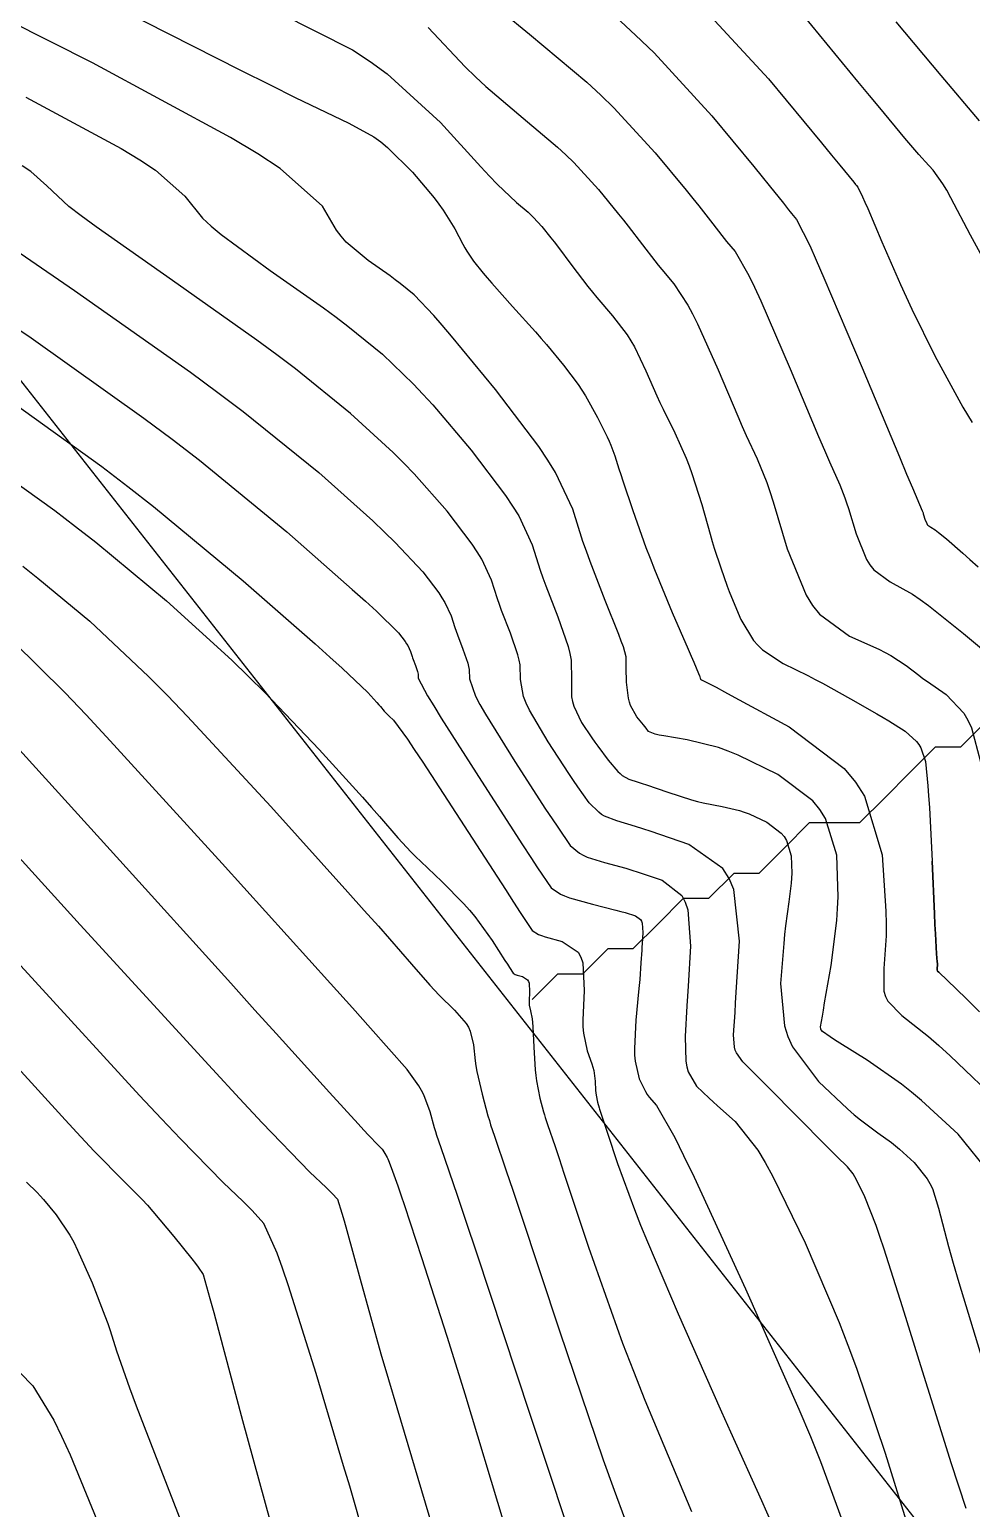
# Model space of a CAD drawing. Header units: metres. Extents: x 837117 to 838479, y 1189012 to 1191015.
# Drawn here: x 837786.1 to 837823.4, y 1189747 to 1189805.7 of the extents above; entities that cross this region are included whole.
import ezdxf

# ---------------------------------------------------------------- set-up
doc = ezdxf.new("R2010")
doc.units = ezdxf.units.M
doc.header["$LTSCALE"] = 0.3
for name, color, linetype in [('COTAS 10', 1, 'Continuous'), ('COTAS INT', 252, 'Continuous'), ('DRENAJE', 5, 'Continuous'), ('VIA2', 121, 'Continuous')]:
    doc.layers.add(name, color=color, linetype=linetype)

msp = doc.modelspace()

# ---------------------------------------------------------------- linework, layer by layer
at = {"layer": 'COTAS 10'}
for points in [[(837803.714, 1189807.328), (837805.909, 1189805.525), (837808.175, 1189803.618), (837808.731, 1189803.105), (837809.256, 1189802.598), (837810.897, 1189800.817), (837812.123, 1189799.325), (837812.388, 1189798.999), (837812.62, 1189798.712), (837813.185, 1189797.99), (837813.536, 1189797.534), (837813.632, 1189797.414), (837813.728, 1189797.297), (837814.07, 1189796.895), (837814.611, 1189795.948), (837814.831, 1189795.487), (837815.083, 1189794.94), (837816.247, 1189792.244), (837817.379, 1189789.556), (837817.61, 1189789.013), (837817.806, 1189788.558), (837818.216, 1189787.641), (837818.423, 1189787.131), (837818.492, 1189786.932), (837818.564, 1189786.708), (837818.866, 1189785.692), (837819.275, 1189784.684), (837819.416, 1189784.466), (837819.569, 1189784.273), (837820.22, 1189783.798), (837821.11, 1189783.299), (837821.413, 1189783.092), (837821.741, 1189782.855), (837823.13, 1189781.749), (837824.405, 1189780.683)], [(837785.913, 1189803.022), (837789.698, 1189800.98), (837790.447, 1189800.53), (837791.066, 1189800.129), (837792.223, 1189799.097), (837792.933, 1189798.214), (837793.271, 1189797.907), (837793.669, 1189797.573), (837795.618, 1189796.143), (837797.729, 1189794.657), (837798.23, 1189794.288), (837798.695, 1189793.937), (837800.071, 1189792.825), (837801.304, 1189791.637), (837801.679, 1189791.239), (837802.069, 1189790.81), (837803.596, 1189789.012), (837804.953, 1189787.223), (837805.235, 1189786.801), (837805.477, 1189786.41), (837806.012, 1189785.262), (837806.333, 1189784.251), (837806.44, 1189783.946), (837806.554, 1189783.631), (837807.031, 1189782.402), (837807.436, 1189781.227), (837807.504, 1189780.945), (837807.554, 1189780.682), (837807.575, 1189779.889), (837807.574, 1189779.225), (837807.609, 1189779.044), (837807.66, 1189778.863), (837807.97, 1189778.219), (837808.383, 1189777.601), (837808.498, 1189777.436), (837808.613, 1189777.275), (837809.031, 1189776.717), (837809.411, 1189776.274), (837809.503, 1189776.184), (837809.588, 1189776.11), (837809.847, 1189775.962), (837810.218, 1189775.85), (837810.375, 1189775.799), (837810.555, 1189775.739), (837811.399, 1189775.448), (837812.334, 1189775.147), (837812.571, 1189775.081), (837812.8, 1189775.023), (837813.546, 1189774.875), (837814.236, 1189774.721), (837814.428, 1189774.658), (837814.62, 1189774.588), (837815.319, 1189774.262), (837815.896, 1189773.825), (837816.011, 1189773.685), (837816.107, 1189773.535), (837816.292, 1189772.925), (837816.314, 1189772.24), (837816.307, 1189772.044), (837816.294, 1189771.845), (837816.198, 1189771.102), (837816.067, 1189770.143), (837816.031, 1189769.807), (837815.995, 1189769.44), (837815.866, 1189767.862), (837816.02, 1189766.184), (837816.162, 1189765.755), (837816.347, 1189765.341), (837817.373, 1189763.974), (837818.529, 1189762.89), (837818.795, 1189762.655), (837819.038, 1189762.448), (837819.724, 1189761.932), (837820.271, 1189761.549), (837820.428, 1189761.425), (837820.586, 1189761.294), (837821.173, 1189760.754), (837821.687, 1189760.117), (837821.799, 1189759.924), (837821.897, 1189759.724), (837822.141, 1189758.943), (837822.53, 1189757.43), (837822.72, 1189756.768), (837822.946, 1189756.001), (837824.06, 1189752.355)], [(837784.007, 1189788.809), (837787.065, 1189786.617), (837787.884, 1189785.994), (837788.69, 1189785.364), (837791.5, 1189783.033), (837794.09, 1189780.685), (837794.759, 1189780.044), (837795.405, 1189779.407), (837797.564, 1189777.143), (837799.272, 1189775.245), (837799.634, 1189774.84), (837799.949, 1189774.486), (837800.685, 1189773.644), (837801.21, 1189773.072), (837801.391, 1189772.889), (837801.587, 1189772.695), (837802.423, 1189771.905), (837803.299, 1189771.023), (837803.52, 1189770.771), (837803.731, 1189770.516), (837804.418, 1189769.566), (837804.929, 1189768.776), (837805.029, 1189768.622), (837805.112, 1189768.495), (837805.263, 1189768.269), (837805.341, 1189768.221), (837805.378, 1189768.206), (837805.422, 1189768.191), (837805.634, 1189768.132), (837805.832, 1189768.001), (837805.866, 1189767.941), (837805.891, 1189767.87), (837805.908, 1189767.525), (837805.888, 1189767.159), (837805.891, 1189767.075), (837805.897, 1189766.997), (837805.946, 1189766.778), (837806.009, 1189766.452), (837806.024, 1189766.307), (837806.037, 1189766.138), (837806.075, 1189765.332), (837806.13, 1189764.437), (837806.154, 1189764.213), (837806.183, 1189763.999), (837806.318, 1189763.311), (837806.462, 1189762.772), (837806.497, 1189762.652), (837806.529, 1189762.544), (837806.624, 1189762.26), (837806.92, 1189761.392), (837807.08, 1189760.916), (837807.272, 1189760.337), (837808.245, 1189757.398), (837809.597, 1189753.597), (837810.029, 1189752.476), (837810.485, 1189751.325), (837812.338, 1189746.92)], [(837799.528, 1189745.255), (837798.983, 1189747.185), (837798.769, 1189747.916), (837798.528, 1189748.732), (837797.435, 1189752.393), (837796.343, 1189755.871), (837796.104, 1189756.573), (837795.892, 1189757.161), (837795.357, 1189758.343), (837794.893, 1189758.861), (837794.726, 1189759.031), (837794.543, 1189759.213), (837793.744, 1189759.965), (837792.05, 1189761.691), (837791.303, 1189762.487), (837790.434, 1189763.42), (837786.293, 1189767.939), (837782.116, 1189772.478)]]:
    msp.add_lwpolyline(points, dxfattribs=at)
at = {"layer": 'COTAS INT'}
for points in [[(837824.206, 1189760.292), (837822.925, 1189761.879), (837821.46, 1189763.224), (837821.066, 1189763.552), (837820.676, 1189763.861), (837819.312, 1189764.816), (837818.229, 1189765.494), (837818.017, 1189765.629), (837817.843, 1189765.74), (837817.532, 1189765.951), (837817.483, 1189766.016), (837817.474, 1189766.036), (837817.468, 1189766.056), (837817.46, 1189766.136), (837817.528, 1189766.562), (837817.568, 1189766.8), (837817.617, 1189767.09), (837817.875, 1189768.574), (837818.103, 1189770.355), (837818.134, 1189770.832), (837818.151, 1189771.303), (837818.099, 1189772.946), (837817.654, 1189774.41), (837817.424, 1189774.768), (837817.148, 1189775.105), (837815.766, 1189776.153), (837814.188, 1189776.92), (837813.789, 1189777.08), (837813.406, 1189777.218), (837812.159, 1189777.53), (837811.231, 1189777.679), (837811.049, 1189777.715), (837810.9, 1189777.748), (837810.633, 1189777.85), (837810.53, 1189777.993), (837810.483, 1189778.052), (837810.43, 1189778.121), (837810.171, 1189778.442), (837809.92, 1189778.882), (837809.87, 1189779.025), (837809.829, 1189779.178), (837809.754, 1189779.808), (837809.742, 1189780.383), (837809.74, 1189780.502), (837809.74, 1189780.602), (837809.749, 1189780.817), (837809.63, 1189781.219), (837809.55, 1189781.438), (837809.449, 1189781.703), (837808.914, 1189783.046), (837808.309, 1189784.603), (837808.164, 1189785.003), (837808.028, 1189785.389), (837807.621, 1189786.671), (837806.943, 1189788.127), (837806.637, 1189788.622), (837806.279, 1189789.157), (837804.559, 1189791.425), (837802.814, 1189793.538), (837802.44, 1189793.977), (837802.115, 1189794.352), (837801.335, 1189795.175), (837800.768, 1189795.633), (837800.577, 1189795.777), (837800.371, 1189795.929), (837799.502, 1189796.541), (837798.636, 1189797.273), (837798.432, 1189797.501), (837798.244, 1189797.74), (837797.692, 1189798.693), (837796.017, 1189800.187), (837795.121, 1189800.767), (837794.037, 1189801.419), (837788.558, 1189804.375), (837781.858, 1189807.77)], [(837788.741, 1189806.985), (837794.44, 1189804.09), (837795.612, 1189803.503), (837796.608, 1189803.007), (837798.741, 1189801.99), (837799.727, 1189801.441), (837800, 1189801.241), (837800.273, 1189801.02), (837801.26, 1189800.049), (837802.118, 1189799.029), (837802.31, 1189798.777), (837802.483, 1189798.539), (837802.943, 1189797.79), (837803.258, 1189797.192), (837803.34, 1189797.048), (837803.418, 1189796.915), (837803.681, 1189796.515), (837804.069, 1189796.034), (837804.227, 1189795.85), (837804.407, 1189795.644), (837805.237, 1189794.716), (837806.139, 1189793.707), (837806.363, 1189793.45), (837806.577, 1189793.203), (837807.258, 1189792.391), (837807.836, 1189791.617), (837807.985, 1189791.394), (837808.129, 1189791.166), (837808.611, 1189790.311), (837808.99, 1189789.541), (837809.07, 1189789.368), (837809.139, 1189789.212), (837809.297, 1189788.791), (837809.458, 1189788.271), (837809.529, 1189788.053), (837809.611, 1189787.801), (837810.003, 1189786.624), (837810.527, 1189785.159), (837810.693, 1189784.726), (837810.868, 1189784.282), (837811.573, 1189782.58), (837812.197, 1189781.127), (837812.32, 1189780.84), (837812.422, 1189780.603), (837812.613, 1189780.161), (837812.654, 1189780.062), (837812.663, 1189780.041), (837812.67, 1189780.021), (837812.684, 1189779.973), (837812.69, 1189779.946), (837812.694, 1189779.934), (837812.701, 1189779.919), (837812.714, 1189779.909), (837812.72, 1189779.906), (837812.727, 1189779.904), (837812.759, 1189779.897), (837813.312, 1189779.61), (837813.647, 1189779.43), (837814.061, 1189779.208), (837816.213, 1189778.044), (837818.401, 1189776.386), (837818.838, 1189775.851), (837819.202, 1189775.285), (837819.906, 1189772.966), (837820.053, 1189770.735), (837820.066, 1189770.222), (837820.067, 1189769.756), (837819.971, 1189768.454), (837819.974, 1189767.557), (837820.037, 1189767.347), (837820.128, 1189767.153), (837820.683, 1189766.59), (837821.741, 1189765.763), (837822.149, 1189765.402), (837822.607, 1189764.985), (837824.676, 1189763.004)], [(837812.447, 1189806.947), (837815.397, 1189803.745), (837817.491, 1189801.212), (837817.896, 1189800.721), (837818.225, 1189800.322), (837818.783, 1189799.641), (837818.845, 1189799.56), (837818.862, 1189799.538), (837818.879, 1189799.517), (837818.941, 1189799.445), (837819.123, 1189799.071), (837819.217, 1189798.859), (837819.329, 1189798.6), (837819.891, 1189797.274), (837820.629, 1189795.588), (837820.853, 1189795.103), (837821.086, 1189794.609), (837821.994, 1189792.757), (837823.107, 1189790.722), (837823.468, 1189790.113)], [(837795.975, 1189806.364), (837798.875, 1189804.893), (837799.588, 1189804.433), (837800.263, 1189803.949), (837802.378, 1189802.009), (837803.973, 1189800.251), (837804.32, 1189799.882), (837804.626, 1189799.563), (837805.391, 1189798.838), (837805.848, 1189798.454), (837805.96, 1189798.35), (837806.066, 1189798.248), (837806.396, 1189797.889), (837806.756, 1189797.438), (837806.879, 1189797.278), (837807.014, 1189797.102), (837807.588, 1189796.34), (837808.226, 1189795.509), (837808.401, 1189795.29), (837808.576, 1189795.077), (837809.2, 1189794.345), (837809.78, 1189793.585), (837809.927, 1189793.353), (837810.068, 1189793.112), (837810.529, 1189792.165), (837810.96, 1189791.175), (837811.083, 1189790.906), (837811.208, 1189790.64), (837811.67, 1189789.701), (837812.121, 1189788.704), (837812.238, 1189788.401), (837812.352, 1189788.088), (837812.739, 1189786.86), (837813.078, 1189785.681), (837813.162, 1189785.399), (837813.241, 1189785.135), (837813.494, 1189784.342), (837813.752, 1189783.622), (837813.836, 1189783.405), (837813.925, 1189783.18), (837814.288, 1189782.304), (837814.79, 1189781.472), (837814.965, 1189781.275), (837815.156, 1189781.093), (837815.979, 1189780.556), (837816.953, 1189780.072), (837817.239, 1189779.924), (837817.532, 1189779.768), (837818.652, 1189779.153), (837819.694, 1189778.556), (837819.938, 1189778.412), (837820.163, 1189778.276), (837820.818, 1189777.863), (837821.262, 1189777.464), (837821.356, 1189777.338), (837821.436, 1189777.204), (837821.618, 1189776.664), (837821.717, 1189775.702), (837821.746, 1189775.303), (837821.775, 1189774.846), (837821.882, 1189772.716), (837821.977, 1189770.627), (837821.998, 1189770.197), (837822.017, 1189769.83), (837822.065, 1189769.04), (837822.089, 1189768.725), (837822.093, 1189768.658), (837822.094, 1189768.599), (837822.089, 1189768.459), (837822.09, 1189768.385), (837822.095, 1189768.368), (837822.102, 1189768.352), (837822.148, 1189768.306), (837822.841, 1189767.642), (837823.257, 1189767.237), (837823.769, 1189766.737)], [(837809.338, 1189806.201), (837810.116, 1189805.482), (837810.851, 1189804.772), (837813.147, 1189802.281), (837814.807, 1189800.268), (837815.142, 1189799.86), (837815.422, 1189799.517), (837815.984, 1189798.816), (837816.19, 1189798.547), (837816.247, 1189798.476), (837816.304, 1189798.407), (837816.505, 1189798.17), (837817.026, 1189797.13), (837817.283, 1189796.554), (837817.59, 1189795.853), (837819.106, 1189792.284), (837820.588, 1189788.747), (837820.874, 1189788.067), (837821.105, 1189787.517), (837821.489, 1189786.611), (837821.524, 1189786.524), (837821.536, 1189786.491), (837821.548, 1189786.452), (837821.6, 1189786.28), (837821.669, 1189786.108), (837821.693, 1189786.071), (837821.719, 1189786.038), (837821.83, 1189785.957), (837822.002, 1189785.855), (837822.066, 1189785.809), (837822.138, 1189785.755), (837822.458, 1189785.497), (837823.107, 1189784.929), (837823.385, 1189784.681), (837823.706, 1189784.393)], [(837824.44, 1189795.652), (837823.41, 1189797.54), (837822.634, 1189799.024), (837822.464, 1189799.328), (837822.313, 1189799.586), (837821.933, 1189800.128), (837821.606, 1189800.468), (837821.489, 1189800.598), (837821.361, 1189800.743), (837820.805, 1189801.398), (837819.808, 1189802.599), (837819.402, 1189803.088), (837818.94, 1189803.646), (837816.804, 1189806.228)], [(837801.879, 1189805.785), (837803.352, 1189804.227), (837803.761, 1189803.829), (837804.17, 1189803.446), (837805.65, 1189802.182), (837807.011, 1189801.036), (837807.345, 1189800.728), (837807.661, 1189800.423), (837808.646, 1189799.353), (837809.439, 1189798.382), (837809.634, 1189798.139), (837809.817, 1189797.907), (837810.387, 1189797.165), (837810.881, 1189796.522), (837811.017, 1189796.352), (837811.152, 1189796.187), (837811.635, 1189795.62), (837812.195, 1189794.767), (837812.379, 1189794.42), (837812.575, 1189794.026), (837813.388, 1189792.205), (837814.17, 1189790.365), (837814.347, 1189789.96), (837814.507, 1189789.599), (837814.943, 1189788.671), (837815.322, 1189787.738), (837815.447, 1189787.374), (837815.58, 1189786.964), (837816.132, 1189785.104), (837816.881, 1189783.26), (837817.139, 1189782.86), (837817.419, 1189782.509), (837818.61, 1189781.639), (837819.766, 1189781.123), (837820.023, 1189780.994), (837820.253, 1189780.871), (837820.854, 1189780.477), (837821.354, 1189780.084), (837821.52, 1189779.963), (837821.697, 1189779.835), (837822.438, 1189779.326), (837823.146, 1189778.584), (837823.304, 1189778.309), (837823.444, 1189778.004), (837823.811, 1189776.653)], [(837820.451, 1189806.01), (837822.229, 1189803.873), (837823.751, 1189802.076)], [(837823.238, 1189747.029), (837822.637, 1189748.847), (837821.925, 1189751.137), (837821.508, 1189752.48), (837820.714, 1189755.038), (837819.985, 1189757.316), (837819.816, 1189757.817), (837819.661, 1189758.261), (837819.219, 1189759.398), (837818.9, 1189760.05), (837818.823, 1189760.188), (837818.75, 1189760.309), (837818.528, 1189760.592), (837818.107, 1189760.996), (837817.91, 1189761.192), (837817.676, 1189761.425), (837816.54, 1189762.572), (837815.377, 1189763.748), (837815.127, 1189764), (837814.908, 1189764.22), (837814.376, 1189764.748), (837814.118, 1189765.107), (837814.072, 1189765.22), (837814.037, 1189765.339), (837814.002, 1189765.82), (837814.062, 1189766.707), (837814.086, 1189767.082), (837814.113, 1189767.514), (837814.241, 1189769.542), (837814.022, 1189771.588), (837813.832, 1189772.03), (837813.585, 1189772.419), (837812.224, 1189773.376), (837810.734, 1189773.888), (837810.406, 1189773.996), (837810.115, 1189774.09), (837809.366, 1189774.308), (837808.889, 1189774.494), (837808.768, 1189774.567), (837808.653, 1189774.65), (837808.278, 1189775.027), (837807.819, 1189775.665), (837807.651, 1189775.911), (837807.465, 1189776.188), (837806.646, 1189777.441), (837805.908, 1189778.703), (837805.774, 1189778.986), (837805.67, 1189779.24), (837805.547, 1189779.919), (837805.531, 1189780.499), (837805.495, 1189780.692), (837805.445, 1189780.899), (837805.149, 1189781.759), (837804.799, 1189782.659), (837804.715, 1189782.89), (837804.637, 1189783.113), (837804.402, 1189783.854), (837804.01, 1189784.694), (837803.833, 1189784.98), (837803.627, 1189785.289), (837802.633, 1189786.599), (837801.324, 1189788.082), (837800.918, 1189788.501), (837800.494, 1189788.923), (837798.806, 1189790.475), (837796.621, 1189792.242), (837795.883, 1189792.798), (837795.087, 1189793.384), (837791.735, 1189795.744), (837788.702, 1189797.873), (837788.109, 1189798.312), (837787.622, 1189798.687), (837786.754, 1189799.501), (837786.115, 1189800.071), (837785.773, 1189800.293)], [(837783.736, 1189798.172), (837787.851, 1189795.346), (837792.446, 1189792.112), (837793.536, 1189791.309), (837794.547, 1189790.546), (837797.542, 1189788.126), (837799.684, 1189786.208), (837800.157, 1189785.763), (837800.579, 1189785.354), (837801.67, 1189784.186), (837802.301, 1189783.355), (837802.432, 1189783.159), (837802.544, 1189782.978), (837802.793, 1189782.445), (837802.942, 1189781.975), (837802.991, 1189781.833), (837803.044, 1189781.687), (837803.266, 1189781.116), (837803.454, 1189780.57), (837803.486, 1189780.439), (837803.509, 1189780.317), (837803.519, 1189779.948), (837803.766, 1189779.255), (837803.939, 1189778.928), (837804.157, 1189778.542), (837805.322, 1189776.662), (837806.547, 1189774.776), (837806.804, 1189774.387), (837807.025, 1189774.055), (837807.524, 1189773.338), (837807.894, 1189773.025), (837808.034, 1189772.949), (837808.189, 1189772.877), (837808.885, 1189772.654), (837809.723, 1189772.43), (837809.968, 1189772.358), (837810.218, 1189772.28), (837811.171, 1189771.963), (837811.946, 1189771.35), (837812.085, 1189771.086), (837812.191, 1189770.782), (837812.299, 1189769.343), (837812.201, 1189767.756), (837812.176, 1189767.358), (837812.153, 1189766.978), (837812.078, 1189765.755), (837812.108, 1189764.781), (837812.15, 1189764.558), (837812.208, 1189764.355), (837812.54, 1189763.789), (837813.035, 1189763.309), (837813.196, 1189763.16), (837813.366, 1189763.005), (837814.068, 1189762.385), (837814.962, 1189761.244), (837815.254, 1189760.759), (837815.566, 1189760.201), (837816.851, 1189757.575), (837818.195, 1189754.406), (837818.543, 1189753.506), (837818.881, 1189752.595), (837820.015, 1189749.223), (837820.913, 1189746.373)], [(837782.141, 1189796.162), (837786.127, 1189793.47), (837790.603, 1189790.292), (837791.729, 1189789.45), (837792.804, 1189788.624), (837796.278, 1189785.776), (837798.874, 1189783.494), (837799.396, 1189783.025), (837799.834, 1189782.626), (837800.708, 1189781.773), (837800.975, 1189781.421), (837801.03, 1189781.338), (837801.078, 1189781.261), (837801.183, 1189781.036), (837801.246, 1189780.837), (837801.267, 1189780.777), (837801.29, 1189780.714), (837801.384, 1189780.473), (837801.463, 1189780.241), (837801.477, 1189780.186), (837801.486, 1189780.134), (837801.491, 1189779.978), (837801.863, 1189779.27), (837802.105, 1189778.87), (837802.406, 1189778.382), (837803.997, 1189775.884), (837805.629, 1189773.363), (837805.956, 1189772.862), (837806.23, 1189772.445), (837806.77, 1189771.648), (837807.136, 1189771.401), (837807.299, 1189771.332), (837807.49, 1189771.261), (837808.404, 1189771.001), (837809.331, 1189770.771), (837809.529, 1189770.719), (837809.702, 1189770.673), (837810.118, 1189770.55), (837810.315, 1189770.395), (837810.35, 1189770.328), (837810.377, 1189770.251), (837810.404, 1189769.886), (837810.377, 1189769.438), (837810.369, 1189769.308), (837810.36, 1189769.176), (837810.33, 1189768.68), (837810.28, 1189768.02), (837810.26, 1189767.785), (837810.236, 1189767.528), (837810.127, 1189766.408), (837810.07, 1189765.278), (837810.079, 1189765.015), (837810.099, 1189764.772), (837810.26, 1189764.074), (837810.506, 1189763.572), (837810.579, 1189763.454), (837810.654, 1189763.345), (837810.942, 1189763.026), (837811.668, 1189761.752), (837812.02, 1189761.041), (837812.436, 1189760.175), (837814.483, 1189755.752), (837816.597, 1189750.974), (837817.056, 1189749.884), (837817.46, 1189748.894), (837818.461, 1189746.163)], [(837785.067, 1189791.139), (837788.935, 1189788.367), (837789.97, 1189787.58), (837790.989, 1189786.783), (837794.542, 1189783.836), (837797.401, 1189781.328), (837797.983, 1189780.809), (837798.474, 1189780.367), (837799.49, 1189779.401), (837799.847, 1189779.004), (837799.923, 1189778.919), (837799.989, 1189778.845), (837800.144, 1189778.669), (837800.254, 1189778.549), (837800.291, 1189778.51), (837800.332, 1189778.47), (837800.508, 1189778.304), (837801.058, 1189777.551), (837801.335, 1189777.14), (837801.666, 1189776.641), (837803.316, 1189774.108), (837804.949, 1189771.582), (837805.27, 1189771.088), (837805.534, 1189770.682), (837806.017, 1189769.958), (837806.267, 1189769.804), (837806.385, 1189769.758), (837806.524, 1189769.709), (837807.205, 1189769.522), (837807.837, 1189769.103), (837807.946, 1189768.91), (837808.026, 1189768.682), (837808.08, 1189767.581), (837808.017, 1189766.41), (837808.025, 1189766.139), (837808.043, 1189765.892), (837808.201, 1189765.191), (837808.386, 1189764.671), (837808.423, 1189764.538), (837808.453, 1189764.409), (837808.507, 1189763.984), (837808.53, 1189763.615), (837808.54, 1189763.523), (837808.552, 1189763.435), (837808.607, 1189763.152), (837808.667, 1189762.93), (837808.681, 1189762.88), (837808.694, 1189762.836), (837808.733, 1189762.719), (837808.855, 1189762.361), (837808.921, 1189762.165), (837809, 1189761.927), (837809.401, 1189760.717), (837810.068, 1189758.899), (837810.316, 1189758.278), (837810.591, 1189757.606), (837811.808, 1189754.754), (837813.163, 1189751.68), (837813.524, 1189750.869), (837813.879, 1189750.074), (837815.108, 1189747.347), (837816.108, 1189745.105)], [(837785.798, 1189784.408), (837786.391, 1189783.945), (837788.458, 1189782.231), (837790.78, 1189780.041), (837791.534, 1189779.279), (837792.337, 1189778.448), (837795.639, 1189774.884), (837798.696, 1189771.486), (837799.345, 1189770.76), (837799.908, 1189770.128), (837801.227, 1189768.62), (837801.951, 1189767.794), (837802.138, 1189767.591), (837802.32, 1189767.399), (837802.929, 1189766.8), (837803.392, 1189766.27), (837803.482, 1189766.122), (837803.555, 1189765.973), (837803.681, 1189765.43), (837803.744, 1189764.797), (837803.779, 1189764.591), (837803.82, 1189764.372), (837804.028, 1189763.471), (837804.258, 1189762.615), (837804.312, 1189762.424), (837804.363, 1189762.253), (837804.514, 1189761.801), (837804.985, 1189760.422), (837805.238, 1189759.666), (837805.544, 1189758.748), (837807.09, 1189754.079), (837808.835, 1189748.961), (837809.267, 1189747.759), (837809.676, 1189746.65)], [(837808.073, 1189744.324), (837805.934, 1189750.76), (837803.816, 1189757.158), (837803.397, 1189758.416), (837803.05, 1189759.453), (837802.404, 1189761.343), (837802.232, 1189761.829), (837802.184, 1189761.98), (837802.135, 1189762.138), (837801.961, 1189762.768), (837801.716, 1189763.437), (837801.623, 1189763.619), (837801.519, 1189763.8), (837801.054, 1189764.442), (837799.602, 1189766.082), (837798.877, 1189766.893), (837798.011, 1189767.857), (837793.713, 1189772.626), (837789.269, 1189777.489), (837788.31, 1189778.514), (837787.47, 1189779.398), (837785.415, 1189781.428)], [(837785.408, 1189777.408), (837789.647, 1189772.738), (837794.046, 1189767.868), (837795.004, 1189766.808), (837795.849, 1189765.873), (837797.965, 1189763.539), (837799.102, 1189762.294), (837799.331, 1189762.045), (837799.522, 1189761.839), (837799.903, 1189761.441), (837800.027, 1189761.316), (837800.057, 1189761.281), (837800.085, 1189761.247), (837800.171, 1189761.12), (837800.254, 1189760.958), (837800.281, 1189760.9), (837800.308, 1189760.837), (837800.42, 1189760.565), (837800.678, 1189759.83), (837800.798, 1189759.475), (837800.939, 1189759.056), (837801.623, 1189756.995), (837802.624, 1189753.865), (837802.965, 1189752.771), (837803.333, 1189751.578), (837804.893, 1189746.448)], [(837782.952, 1189775.818), (837788.079, 1189770.192), (837793.324, 1189764.455), (837794.394, 1189763.297), (837795.298, 1189762.326), (837797.183, 1189760.375), (837797.841, 1189759.765), (837797.972, 1189759.639), (837798.08, 1189759.533), (837798.287, 1189759.304), (837798.462, 1189758.754), (837798.55, 1189758.444), (837798.656, 1189758.066), (837799.183, 1189756.132), (837800.012, 1189753.173), (837800.309, 1189752.15), (837800.635, 1189751.037), (837802.053, 1189746.28)], [(837823.769, 1189766.737), (837823.257, 1189767.237), (837822.841, 1189767.642), (837822.148, 1189768.306), (837822.102, 1189768.352), (837822.095, 1189768.368), (837822.09, 1189768.385), (837822.089, 1189768.459), (837822.094, 1189768.599), (837822.093, 1189768.658), (837822.089, 1189768.725), (837822.065, 1189769.04), (837822.017, 1189769.83), (837821.998, 1189770.197), (837821.977, 1189770.627), (837821.882, 1189772.716)], [(837784.508, 1189765.687), (837787.474, 1189762.45), (837788.096, 1189761.781), (837788.632, 1189761.211), (837789.845, 1189759.975), (837790.539, 1189759.285), (837790.747, 1189759.06), (837790.961, 1189758.82), (837791.793, 1189757.829), (837792.505, 1189756.934), (837792.645, 1189756.756), (837792.759, 1189756.607), (837792.961, 1189756.317), (837793.222, 1189755.369), (837793.374, 1189754.806), (837793.559, 1189754.112), (837794.512, 1189750.518), (837795.604, 1189746.571)], [(837785.946, 1189759.985), (837786.365, 1189759.568), (837786.49, 1189759.432), (837786.62, 1189759.287), (837787.123, 1189758.689), (837787.663, 1189757.873), (837787.817, 1189757.592), (837787.973, 1189757.286), (837788.55, 1189755.981), (837789.056, 1189754.679), (837789.167, 1189754.374), (837789.266, 1189754.095), (837789.519, 1189753.289), (837790.031, 1189751.814), (837790.294, 1189751.112), (837790.609, 1189750.284), (837792.182, 1189746.232)], [(837785.696, 1189752.416), (837786.197, 1189751.901), (837787.029, 1189750.541), (837787.335, 1189749.908), (837787.673, 1189749.163), (837789.164, 1189745.546)]]:
    msp.add_lwpolyline(points, dxfattribs=at)
at = {"layer": 'DRENAJE'}
for p, q in [((837824.006, 1189778.227), (837823.006, 1189777.228)), ((837822.007, 1189777.228), (837821.007, 1189776.228)), ((837823.006, 1189777.228), (837822.007, 1189777.228)), ((837821.007, 1189776.228), (837820.007, 1189775.228)), ((837820.007, 1189775.228), (837819.008, 1189774.229)), ((837817.008, 1189774.229), (837816.009, 1189773.229)), ((837818.008, 1189774.229), (837817.008, 1189774.229)), ((837819.008, 1189774.229), (837818.008, 1189774.229)), ((837816.009, 1189773.229), (837815.009, 1189772.229)), ((837814.009, 1189772.229), (837813.01, 1189771.23)), ((837815.009, 1189772.229), (837814.009, 1189772.229)), ((837812.01, 1189771.23), (837811.01, 1189770.23)), ((837813.01, 1189771.23), (837812.01, 1189771.23)), ((837811.01, 1189770.23), (837810.011, 1189769.23)), ((837809.011, 1189769.23), (837808.011, 1189768.231)), ((837810.011, 1189769.23), (837809.011, 1189769.23)), ((837807.012, 1189768.231), (837806.012, 1189767.231)), ((837808.011, 1189768.231), (837807.012, 1189768.231))]:
    msp.add_line(p, q, dxfattribs=at)
at = {"layer": 'VIA2'}
msp.add_line((837864.948, 1189691.003), (837766.844, 1189815.771), dxfattribs=at)

doc.saveas('drawing.dxf')
